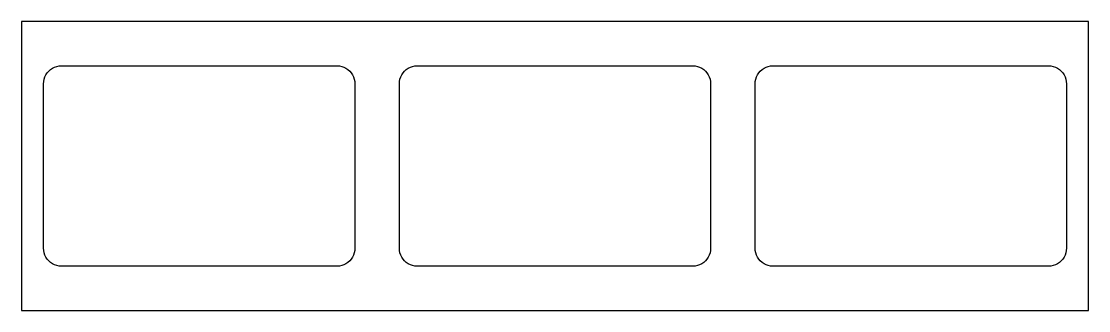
# Model space of a CAD drawing. Header units: millimetres. Extents: x 18 to 258, y 37 to 102.
import ezdxf

# ---------------------------------------------------------------- set-up
doc = ezdxf.new("R2010")
doc.units = ezdxf.units.MM
doc.layers.add('CUT', color=1, linetype='Continuous')
doc.layers.add('KISS_CUT', color=30, linetype='Continuous')

msp = doc.modelspace()

# ---------------------------------------------------------------- linework, layer by layer
at = {"layer": 'CUT'}
msp.add_lwpolyline([(258, 37), (258, 102), (18, 102), (18, 37), (258, 37)], close=True, dxfattribs=at)
at = {"layer": 'KISS_CUT'}
for points in [[(89, 47), (27, 47), (26.48, 47.03), (25.96, 47.14), (25.47, 47.3), (25, 47.54), (24.56, 47.83), (24.17, 48.17), (23.83, 48.56), (23.54, 49), (23.3, 49.47), (23.14, 49.96), (23.03, 50.48), (23, 51), (23, 88), (23.03, 88.52), (23.14, 89.04), (23.3, 89.53), (23.54, 90), (23.83, 90.44), (24.17, 90.83), (24.56, 91.17), (25, 91.46), (25.47, 91.7), (25.96, 91.86), (26.48, 91.97), (27, 92), (89, 92), (89.52, 91.97), (90.04, 91.86), (90.53, 91.7), (91, 91.46), (91.44, 91.17), (91.83, 90.83), (92.17, 90.44), (92.46, 90), (92.7, 89.53), (92.86, 89.04), (92.97, 88.52), (93, 88), (93, 51), (92.97, 50.48), (92.86, 49.96), (92.7, 49.47), (92.46, 49), (92.17, 48.56), (91.83, 48.17), (91.44, 47.83), (91, 47.54), (90.53, 47.3), (90.04, 47.14), (89.52, 47.03), (89, 47)], [(169, 47), (107, 47), (106.48, 47.03), (105.96, 47.14), (105.47, 47.3), (105, 47.54), (104.56, 47.83), (104.17, 48.17), (103.83, 48.56), (103.54, 49), (103.3, 49.47), (103.14, 49.96), (103.03, 50.48), (103, 51), (103, 88), (103.03, 88.52), (103.14, 89.04), (103.3, 89.53), (103.54, 90), (103.83, 90.44), (104.17, 90.83), (104.56, 91.17), (105, 91.46), (105.47, 91.7), (105.96, 91.86), (106.48, 91.97), (107, 92), (169, 92), (169.52, 91.97), (170.04, 91.86), (170.53, 91.7), (171, 91.46), (171.44, 91.17), (171.83, 90.83), (172.17, 90.44), (172.46, 90), (172.7, 89.53), (172.86, 89.04), (172.97, 88.52), (173, 88), (173, 51), (172.97, 50.48), (172.86, 49.96), (172.7, 49.47), (172.46, 49), (172.17, 48.56), (171.83, 48.17), (171.44, 47.83), (171, 47.54), (170.53, 47.3), (170.04, 47.14), (169.52, 47.03), (169, 47)], [(249, 47), (187, 47), (186.48, 47.03), (185.96, 47.14), (185.47, 47.3), (185, 47.54), (184.56, 47.83), (184.17, 48.17), (183.83, 48.56), (183.54, 49), (183.3, 49.47), (183.14, 49.96), (183.03, 50.48), (183, 51), (183, 88), (183.03, 88.52), (183.14, 89.04), (183.3, 89.53), (183.54, 90), (183.83, 90.44), (184.17, 90.83), (184.56, 91.17), (185, 91.46), (185.47, 91.7), (185.96, 91.86), (186.48, 91.97), (187, 92), (249, 92), (249.52, 91.97), (250.04, 91.86), (250.53, 91.7), (251, 91.46), (251.44, 91.17), (251.83, 90.83), (252.17, 90.44), (252.46, 90), (252.7, 89.53), (252.86, 89.04), (252.97, 88.52), (253, 88), (253, 51), (252.97, 50.48), (252.86, 49.96), (252.7, 49.47), (252.46, 49), (252.17, 48.56), (251.83, 48.17), (251.44, 47.83), (251, 47.54), (250.53, 47.3), (250.04, 47.14), (249.52, 47.03), (249, 47)]]:
    msp.add_lwpolyline(points, dxfattribs=at)

doc.saveas('drawing.dxf')
